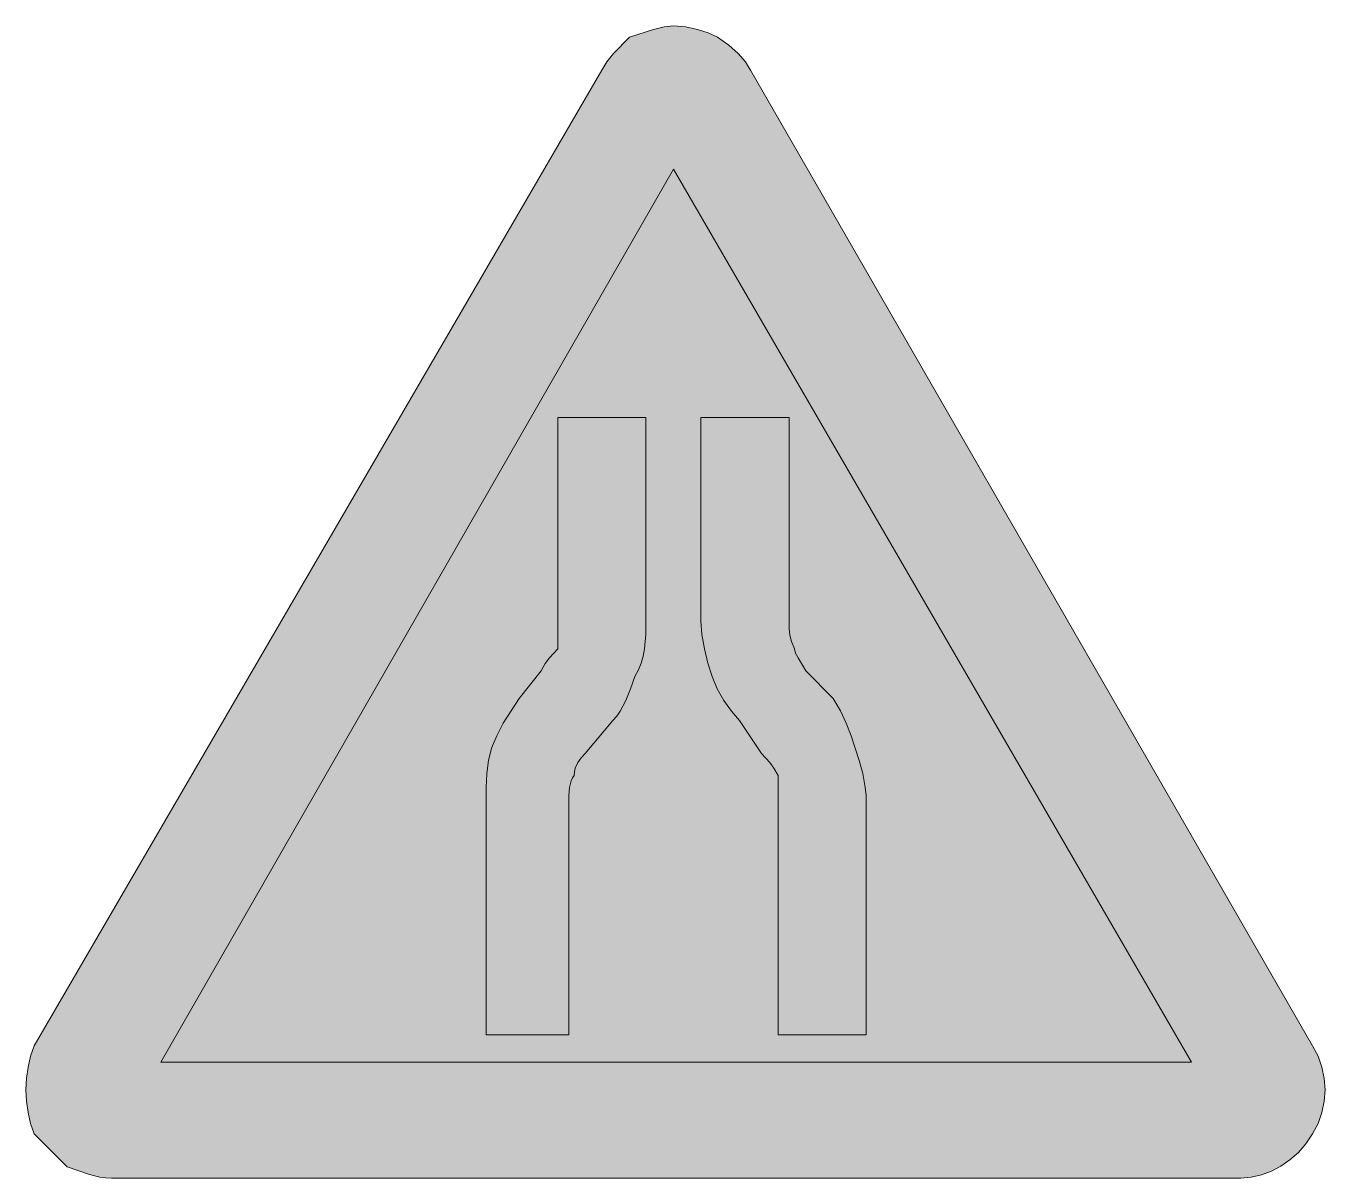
# Model space of a CAD drawing. Header units: metres. Extents: x 143 to 426, y 10 to 261.
import ezdxf

# ---------------------------------------------------------------- set-up
doc = ezdxf.new("R2010")
doc.units = ezdxf.units.M
for name, color, linetype, true_color in [('FILL_BLACK_000000', 7, 'Continuous', 0x000000), ('FILL_RED_FF0000', 7, 'Continuous', 0xff0000), ('FILL_WHITE_FFFFFF', 7, 'Continuous', 0xffffff)]:
    doc.layers.add(name, color=color, linetype=linetype, true_color=true_color)

msp = doc.modelspace()

# ---------------------------------------------------------------- hatches: boundary and pattern name
at = {"layer": 'FILL_BLACK_000000', "true_color": 0x000000}
h = msp.add_hatch(color=7, dxfattribs=at)
h.dxf.hatch_style = 1
h.paths.add_polyline_path([(264.69, 102.24), (263.81, 101.32), (263.04, 100.29), (262.5, 99.03), (262.34, 98.29), (262.29, 97.44), (261.89, 96.94), (261.6, 96.33), (261.24, 94.89), (261.11, 93.22), (261.09, 91.44), (261.09, 41.04), (243.09, 41.04), (243.09, 91.44), (243.11, 94.83), (243.24, 97.89), (243.6, 100.72), (244.29, 103.44), (245.4, 106.14), (246.84, 108.84), (250.29, 114.24), (255.09, 120.24), (255.99, 121.83), (256.89, 123.09), (258.69, 125.04), (258.69, 131.04), (258.69, 175.44), (277.89, 175.44), (277.89, 131.04), (277.85, 128.15), (277.59, 125.04), (277.3, 123.47), (276.88, 121.93), (276.28, 120.44), (275.49, 119.04), (274.57, 116.36), (273.54, 113.79), (272.28, 111.45), (271.54, 110.39), (270.69, 109.44), (264.69, 102.24)])
h = msp.add_hatch(color=7, dxfattribs=at)
h.dxf.hatch_style = 1
h.paths.add_polyline_path([(296.51, 111.45), (294.84, 113.79), (293.4, 116.36), (292.29, 119.04), (291.41, 121.93), (290.64, 125.04), (290.1, 128.15), (289.89, 131.04), (289.89, 175.44), (309.09, 175.44), (309.09, 131.04), (309.11, 129.43), (309.24, 128.04), (309.6, 126.65), (310.29, 125.04), (310.5, 124.12), (311.04, 123.09), (312.69, 120.24), (318.69, 114.24), (320.28, 111.54), (321.54, 108.84), (322.57, 106.14), (323.49, 103.44), (324.37, 100.72), (325.14, 97.89), (325.68, 94.83), (325.84, 93.19), (325.89, 91.44), (325.89, 41.04), (306.69, 41.04), (306.69, 91.44), (306.69, 97.44), (305.79, 99.03), (304.89, 100.29), (303.09, 102.24), (298.29, 109.44), (296.51, 111.45)])
at = {"layer": 'FILL_RED_FF0000', "true_color": 0xff0000}
h = msp.add_hatch(color=7, dxfattribs=at)
h.dxf.hatch_style = 1
h.paths.add_polyline_path([(424.27, 36.34), (425.12, 33.95), (425.62, 31.51), (425.79, 29.04), (425.62, 26.57), (425.12, 24.13), (424.27, 21.74), (423.09, 19.44), (421.63, 17.3), (419.98, 15.41), (418.15, 13.77), (416.19, 12.39), (414.11, 11.3), (411.95, 10.5), (409.74, 10.01), (407.49, 9.84), (161.49, 9.84), (160.19, 9.89), (158.98, 10.05), (156.69, 10.59), (151.89, 12.24), (144.69, 19.44), (143.9, 21.74), (143.34, 24.13), (143, 26.57), (142.89, 29.04), (143, 31.51), (143.34, 33.95), (143.9, 36.34), (144.69, 38.64), (268.29, 251.04), (269.4, 252.84), (270.84, 254.64), (274.29, 258.24), (279.54, 259.89), (281.88, 260.43), (283.89, 260.64), (286.57, 260.43), (289.14, 259.89), (291.48, 259.12), (293.49, 258.24), (295.97, 256.44), (297.99, 254.64), (299.57, 252.84), (300.69, 251.04), (423.09, 38.64), (424.27, 36.34)])
at = {"layer": 'FILL_WHITE_FFFFFF', "true_color": 0xffffff}
h = msp.add_hatch(color=7, dxfattribs=at)
h.dxf.hatch_style = 1
h.paths.add_polyline_path([(283.89, 229.44), (396.69, 35.04), (172.29, 35.04), (283.89, 229.44)])

# ---------------------------------------------------------------- linework, layer by layer
at = {"layer": 'FILL_BLACK_000000', "lineweight": 0, "true_color": 0x000000}
for points in [[(264.69, 102.24), (263.81, 101.32), (263.04, 100.29), (262.5, 99.03), (262.34, 98.29), (262.29, 97.44), (261.89, 96.94), (261.6, 96.33), (261.24, 94.89), (261.11, 93.22), (261.09, 91.44), (261.09, 41.04), (243.09, 41.04), (243.09, 91.44), (243.11, 94.83), (243.24, 97.89), (243.6, 100.72), (244.29, 103.44), (245.4, 106.14), (246.84, 108.84), (250.29, 114.24), (255.09, 120.24), (255.99, 121.83), (256.89, 123.09), (258.69, 125.04), (258.69, 131.04), (258.69, 175.44), (277.89, 175.44), (277.89, 131.04), (277.85, 128.15), (277.59, 125.04), (277.3, 123.47), (276.88, 121.93), (276.28, 120.44), (275.49, 119.04), (274.57, 116.36), (273.54, 113.79), (272.28, 111.45), (271.54, 110.39), (270.69, 109.44)], [(296.51, 111.45), (294.84, 113.79), (293.4, 116.36), (292.29, 119.04), (291.41, 121.93), (290.64, 125.04), (290.1, 128.15), (289.89, 131.04), (289.89, 175.44), (309.09, 175.44), (309.09, 131.04), (309.11, 129.43), (309.24, 128.04), (309.6, 126.65), (310.29, 125.04), (310.5, 124.12), (311.04, 123.09), (312.69, 120.24), (318.69, 114.24), (320.28, 111.54), (321.54, 108.84), (322.57, 106.14), (323.49, 103.44), (324.37, 100.72), (325.14, 97.89), (325.68, 94.83), (325.84, 93.19), (325.89, 91.44), (325.89, 41.04), (306.69, 41.04), (306.69, 91.44), (306.69, 97.44), (305.79, 99.03), (304.89, 100.29), (303.09, 102.24), (298.29, 109.44)]]:
    msp.add_lwpolyline(points, close=True, dxfattribs=at)
at = {"layer": 'FILL_RED_FF0000', "lineweight": 0, "true_color": 0xff0000}
msp.add_lwpolyline([(424.27, 36.34), (425.12, 33.95), (425.62, 31.51), (425.79, 29.04), (425.62, 26.57), (425.12, 24.13), (424.27, 21.74), (423.09, 19.44), (421.63, 17.3), (419.98, 15.41), (418.15, 13.77), (416.19, 12.39), (414.11, 11.3), (411.95, 10.5), (409.74, 10.01), (407.49, 9.84), (161.49, 9.84), (160.19, 9.89), (158.98, 10.05), (156.69, 10.59), (151.89, 12.24), (144.69, 19.44), (143.9, 21.74), (143.34, 24.13), (143, 26.57), (142.89, 29.04), (143, 31.51), (143.34, 33.95), (143.9, 36.34), (144.69, 38.64), (268.29, 251.04), (269.4, 252.84), (270.84, 254.64), (274.29, 258.24), (279.54, 259.89), (281.88, 260.43), (283.89, 260.64), (286.57, 260.43), (289.14, 259.89), (291.48, 259.12), (293.49, 258.24), (295.97, 256.44), (297.99, 254.64), (299.57, 252.84), (300.69, 251.04), (423.09, 38.64)], close=True, dxfattribs=at)
at = {"layer": 'FILL_WHITE_FFFFFF', "lineweight": 0, "true_color": 0xff0000}
msp.add_lwpolyline([(283.89, 229.44), (396.69, 35.04), (172.29, 35.04)], close=True, dxfattribs=at)

doc.saveas('drawing.dxf')
